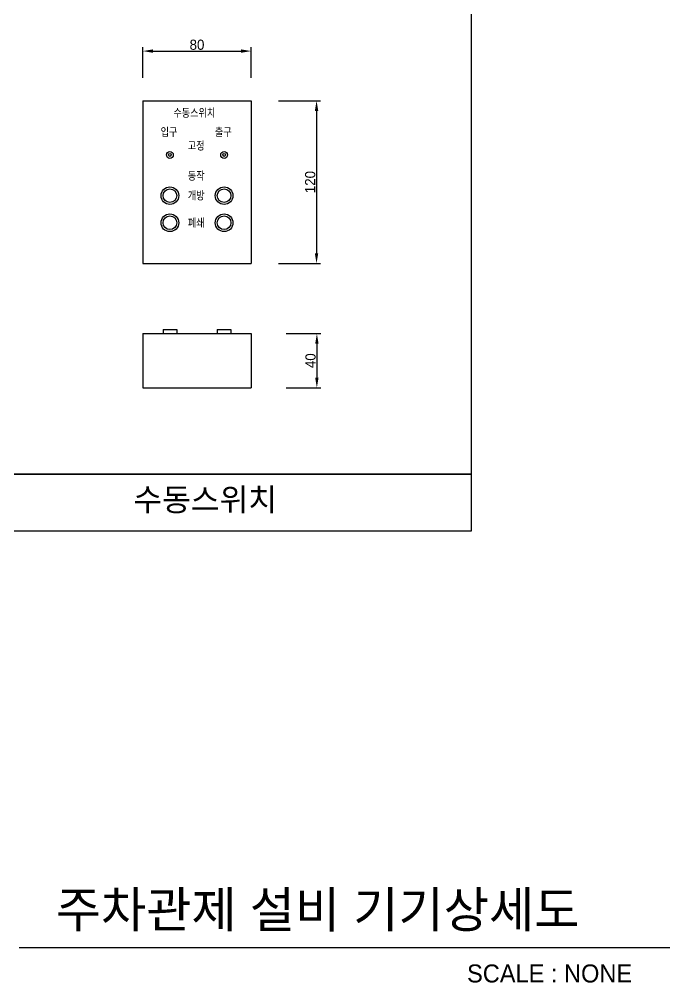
# Model space of a CAD drawing. Header units: millimetres. Extents: x 29838256 to 30236675, y -914750 to -833241.
# Drawn here: x 29862940 to 29877032, y -881287 to -860427 of the extents above; entities that cross this region are included whole.
import ezdxf
from ezdxf.enums import TextEntityAlignment as Align

# ---------------------------------------------------------------- set-up
doc = ezdxf.new("R2010")
doc.units = ezdxf.units.MM
doc.header["$LTSCALE"] = 600
doc.header["$MEASUREMENT"] = 0
doc.header["$PDSIZE"] = 1000
doc.layers.get('0').update_dxf_attribs({"linetype": 'CONTINUOUS'})
doc.layers.get('DEFPOINTS').update_dxf_attribs({"linetype": 'CONTINUOUS'})
for name, color, linetype in [('PARKING', 7, 'CONTINUOUS'), ('RXSYMBOL', 7, 'CONTINUOUS'), ('SD주차관제', 2, 'CONTINUOUS'), ('TXT', 3, 'CONTINUOUS'), ('주차관제', 2, 'CONTINUOUS')]:
    doc.layers.add(name, color=color, linetype=linetype)
doc.styles.add('IBS', font='malgun_0.ttf')
doc.styles.add('SWISSBO', font='SWISSBO', dxfattribs={"width": 0.8, "height": 5})
doc.styles.add('돋움', font='Dotum.TTF')
doc.styles.add('주 문자 (ISO)', font='Dotum.TTF')
doc.dimstyles.new('기본값 (ISO)', dxfattribs={"dimscale": 20, "dimtxt": 2.5, "dimasz": 2.5, "dimexe": 1, "dimexo": 1, "dimgap": 0.3, "dimtad": 1, "dimtoh": 1, "dimdec": 1, "dimrnd": 1e-08, "dimzin": 0, "dimdsep": 46, "dimtxsty": '주 문자 (ISO)', "dimcen": 0.09, "dimdle": 10, "dimclrd": 256, "dimclre": 256, "dimclrt": 7, "dimazin": 0, "dimtfac": 1, "dimtdec": 1, "dimtmove": 0, "dimatfit": 3, "dimfxl": 1, "dimtolj": 1, "dimtzin": 0, "dimlwd": -1, "dimlwe": -1, "dimarcsym": 0})

# ---------------------------------------------------------------- blocks, each defined once
blk = doc.blocks.new('*D872')
at = {"transparency": 16777216}
for p, q in [((-22284634.93, 10917864.05), (-22284634.93, 10917886.72)), ((-22284627.43, 10917883.72), (-22284562.43, 10917883.72)), ((-22284554.93, 10917864.05), (-22284554.93, 10917886.72))]:
    blk.add_line(p, q, dxfattribs=at)
for points in [[(-22284627.43, 10917884.97), (-22284627.43, 10917882.47), (-22284634.93, 10917883.72)], [(-22284562.43, 10917884.97), (-22284562.43, 10917882.47), (-22284554.93, 10917883.72)]]:
    blk.add_solid(points, dxfattribs=at)
at = {"layer": 'DEFPOINTS', "color": 0, "transparency": 16777216}
for p in [(-22284554.93, 10917883.72), (-22284634.93, 10917861.05), (-22284554.93, 10917861.05)]:
    blk.add_point(p, dxfattribs=at)
at = {"color": 7, "transparency": 16777216, "insert": (-22284594.93, 10917888.37), "char_height": 7.5, "attachment_point": 5, "style": '주 문자 (ISO)'}
blk.add_mtext('\\A1;80', dxfattribs=at)
blk = doc.blocks.new('*D873')
at = {"transparency": 16777216}
for p, q in [((-22284534.78, 10917847.14), (-22284503.74, 10917847.14)), ((-22284506.74, 10917839.64), (-22284506.74, 10917734.64)), ((-22284534.78, 10917727.14), (-22284503.74, 10917727.14))]:
    blk.add_line(p, q, dxfattribs=at)
for points in [[(-22284507.99, 10917839.64), (-22284505.49, 10917839.64), (-22284506.74, 10917847.14)], [(-22284507.99, 10917734.64), (-22284505.49, 10917734.64), (-22284506.74, 10917727.14)]]:
    blk.add_solid(points, dxfattribs=at)
at = {"layer": 'DEFPOINTS', "color": 0, "transparency": 16777216}
for p in [(-22284537.78, 10917847.14), (-22284537.78, 10917727.14), (-22284506.74, 10917727.14)]:
    blk.add_point(p, dxfattribs=at)
at = {"color": 7, "transparency": 16777216, "insert": (-22284511.4, 10917787.14), "char_height": 7.5, "attachment_point": 5, "rotation": 90, "style": '주 문자 (ISO)'}
blk.add_mtext('\\A1;120', dxfattribs=at)
blk = doc.blocks.new('*D874')
at = {"transparency": 16777216}
for p, q in [((-22284529.17, 10917675.45), (-22284503.49, 10917675.45)), ((-22284506.49, 10917667.95), (-22284506.49, 10917642.95)), ((-22284529.17, 10917635.45), (-22284503.49, 10917635.45))]:
    blk.add_line(p, q, dxfattribs=at)
for points in [[(-22284507.74, 10917667.95), (-22284505.24, 10917667.95), (-22284506.49, 10917675.45)], [(-22284507.74, 10917642.95), (-22284505.24, 10917642.95), (-22284506.49, 10917635.45)]]:
    blk.add_solid(points, dxfattribs=at)
at = {"layer": 'DEFPOINTS', "color": 0, "transparency": 16777216}
for p in [(-22284532.17, 10917675.45), (-22284532.17, 10917635.45), (-22284506.49, 10917635.45)]:
    blk.add_point(p, dxfattribs=at)
at = {"color": 7, "transparency": 16777216, "insert": (-22284511.15, 10917655.45), "char_height": 7.5, "attachment_point": 5, "rotation": 90, "style": '주 문자 (ISO)'}
blk.add_mtext('\\A1;40', dxfattribs=at)
blk = doc.blocks.new('a4q345')
at = {"layer": '주차관제'}
for points in [[(1611711, -29134), (1629092, -29134), (1629092, -44653), (1611711, -44653)], [(1611711, -44653), (1629092, -44653), (1629092, -46515), (1611711, -46515)]]:
    blk.add_lwpolyline(points, close=True, dxfattribs=at)
blk = doc.blocks.new('adftqa4t')
for p, q in [((-22284634.93, 10917847.14), (-22284554.93, 10917847.14)), ((-22284634.93, 10917847.14), (-22284634.93, 10917727.14)), ((-22284554.93, 10917847.14), (-22284554.93, 10917727.14)), ((-22284634.93, 10917727.14), (-22284554.93, 10917727.14)), ((-22284619.93, 10917678.45), (-22284609.93, 10917678.45)), ((-22284619.93, 10917678.45), (-22284619.93, 10917675.45)), ((-22284609.93, 10917678.45), (-22284609.93, 10917675.45)), ((-22284579.93, 10917678.45), (-22284569.93, 10917678.45)), ((-22284579.93, 10917678.45), (-22284579.93, 10917675.45)), ((-22284569.93, 10917678.45), (-22284569.93, 10917675.45)), ((-22284634.93, 10917675.45), (-22284634.93, 10917635.45)), ((-22284634.93, 10917675.45), (-22284554.93, 10917675.45)), ((-22284554.93, 10917675.45), (-22284554.93, 10917635.45)), ((-22284634.93, 10917635.45), (-22284554.93, 10917635.45))]:
    blk.add_line(p, q)
for centre, radius in [((-22284614.93, 10917807.14), 2.5), ((-22284614.93, 10917807.14), 1.06), ((-22284574.93, 10917807.14), 2.5), ((-22284574.93, 10917807.14), 2.5), ((-22284574.93, 10917807.14), 1.06), ((-22284614.93, 10917777.14), 6.5), ((-22284614.93, 10917777.14), 5), ((-22284574.93, 10917777.14), 6.5), ((-22284574.93, 10917777.14), 5), ((-22284614.93, 10917757.14), 6.5), ((-22284614.93, 10917757.14), 5), ((-22284574.93, 10917757.14), 6.5), ((-22284574.93, 10917757.14), 5)]:
    blk.add_circle(centre, radius)
at = {"color": 7, "style": 'SWISSBO', "width": 0.8}
for s, p in [('수동스위치', (-22284612.35, 10917835.19)), ('입구', (-22284621.76, 10917821.09)), ('출구', (-22284581.73, 10917821.09)), ('고정', (-22284601.71, 10917811.01)), ('동작', (-22284601.71, 10917788.8)), ('개방', (-22284601.71, 10917774.24)), ('폐쇄', (-22284601.71, 10917754.09))]:
    blk.add_text(s, height=6, dxfattribs=at).set_placement(p)
dim = blk.add_linear_dim(base=(-22284554.93, 10917883.72), p1=(-22284634.93, 10917861.05), p2=(-22284554.93, 10917861.05), dimstyle='기본값 (ISO)', override={"dimscale": 3, "dimtoh": 0, "dimdec": 0, "dimtofl": 0, "dimatfit": 1})
dim.commit()
dim.dimension.update_dxf_attribs({"geometry": '*D872', "text_midpoint": (-22284594.93, 10917888.37)})
for base, p1, p2, picture, middle in [((-22284506.74, 10917727.14), (-22284537.78, 10917847.14), (-22284537.78, 10917727.14), '*D873', (-22284511.4, 10917787.14)), ((-22284506.49, 10917635.45), (-22284532.17, 10917675.45), (-22284532.17, 10917635.45), '*D874', (-22284511.15, 10917655.45))]:
    dim = blk.add_linear_dim(base=base, p1=p1, p2=p2, angle=90, dimstyle='기본값 (ISO)', override={"dimscale": 3, "dimtoh": 0, "dimdec": 0, "dimtofl": 0, "dimatfit": 1})
    dim.commit()
    dim.dimension.update_dxf_attribs({"geometry": picture, "text_midpoint": middle})

msp = doc.modelspace()

# ---------------------------------------------------------------- linework, layer by layer
at = {"layer": 'RXSYMBOL'}
msp.add_line((29862939.6, -880522.6), (29877032, -880522.6), dxfattribs=at)

# ---------------------------------------------------------------- block references
at = {"layer": 'SD주차관제', "xscale": 29.36558325590214, "yscale": 29.36558325590214, "zscale": 29.36558325590214}
msp.add_blockref('adftqa4t', (684266918.1, -321471139.7), dxfattribs=at)
at = {"layer": '주차관제', "xscale": 0.6611122789749978, "yscale": 0.6611122789749978, "zscale": 0.6611122789749978}
msp.add_blockref('a4q345', (28795715.4, -840758.6), dxfattribs=at)

# ---------------------------------------------------------------- texts
at = {"layer": 'PARKING', "color": 7, "style": 'IBS'}
msp.add_text('수동스위치', height=495.68, dxfattribs=at).set_placement((29866967.2, -871074.3), align=Align.CENTER)
at = {"layer": 'TXT', "style": '돋움'}
for s, height, p in [('주차관제 설비 기기상세도', 780.722, (29863730.4, -880093.9)), ('SCALE : NONE', 390.361, (29872641.5, -881281.5))]:
    msp.add_text(s, height=height, dxfattribs=at).set_placement(p)

doc.saveas('drawing.dxf')
